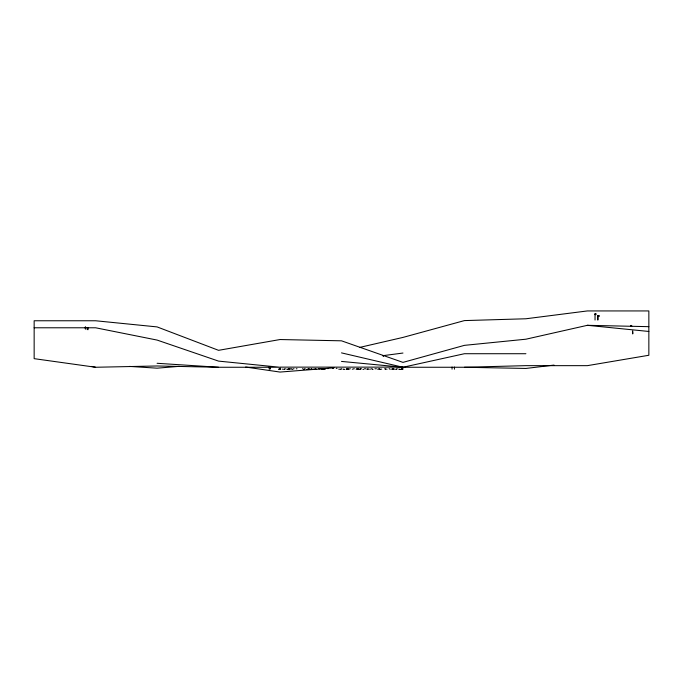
<?xml version="1.0" encoding="UTF-8"?>
<svg xmlns="http://www.w3.org/2000/svg" width="683" height="683" viewBox="0 0 683 683"><rect width="100%" height="100%" fill="white"/><g stroke="black" fill="none" stroke-linecap="round" stroke-linejoin="round"><path stroke-width="1.02" d="M359.941 347.357L402.97 337.411L464.44 320.592L525.91 318.773L587.38 310.936L648.85 310.936L648.85 355.262L587.38 365.653L525.91 365.653L464.44 367.258L402.97 367.258L341.5 361.418M648.85 326.67L587.38 325.313L525.91 339.203L464.44 345.35L402.97 362.383L341.5 340.817L280.03 339.536L218.56 350.328L157.09 326.909L95.62 320.762L34.15 320.762L34.15 358.66L95.62 367.258L157.09 365.977L218.56 367.258L280.03 367.258L218.56 361.111L157.09 340.074L95.62 327.78L34.15 327.78M383.172 355.638L402.97 353.043M554.041 365.089L525.91 368.444L464.44 367.258M179.347 366.336L157.09 368.18L129.531 366.412M334.081 367.838L280.03 372.064L245.649 367.044M595.115 314.59L596.003 314.59L596.003 313.676L595.038 313.676L595.038 320.037M597.796 319.755L597.796 315.512L599.247 315.512L599.247 316.425L597.881 316.425M630.699 325.484L631.673 325.484L631.673 326.389L630.776 326.389L630.853 325.484M87.193 329.676L87.193 327.558M88.064 329.693L88.064 327.575M525.91 353.717L464.44 353.717L402.97 367.258L341.5 352.88M382.821 355.775L383.598 355.775L383.419 356.236L383.172 355.775M280.5 367.13L402.97 367.13M401.963 368.009L402.424 368.009M332.57 368.376L333.27 368.368M336.215 368.368L337.052 368.376M327.541 368.581L328.327 368.589M279.236 368.769L280.645 368.769M284.666 368.769L285.434 368.769M288.593 368.769L290.241 368.769M291.078 368.769L291.846 368.769M293.306 368.769L294.074 368.769M296.251 368.769L297.003 368.769M302.458 368.769L303.064 368.769M304.473 368.769L305.292 368.769M307.956 368.769L308.733 368.769M308.895 368.769L309.519 368.769M314.906 368.769L315.828 368.769M318.611 368.769L319.388 368.769M319.55 368.769L320.182 368.769M322.615 368.769L323.383 368.769M340.954 368.769L341.731 368.769M346.674 368.769L348.27 368.769M349.594 368.769L350.37 368.769M353.598 368.769L354.366 368.769M356.799 368.769L358.601 368.769M359.975 368.769L360.428 368.769M360.769 368.769L361.589 368.769M364.406 368.769L365.815 368.769M371.202 368.769L372.167 368.769M374.907 368.769L376.47 368.769M378.903 368.769L379.731 368.769M384.606 368.769L385.801 368.769M389.037 368.769L389.489 368.769M392.17 368.769L393.767 368.769M396.627 368.769L397.395 368.769M401.963 368.769L402.424 368.769M402.654 368.769L403.115 368.769M311.303 368.982L312.08 368.982M367.599 368.982L368.419 368.982M269.162 369.153L269.162 367.036M278.843 369.153L280.756 369.153M282.429 369.153L283.206 369.153M286.638 369.153L287.415 369.153M288.2 369.153L289.899 369.17M310.406 369.153L311.183 369.153M311.346 369.153L311.969 369.153M313.284 369.153L314.06 369.153M321.275 369.153L322.846 369.153M324.63 369.153L325.398 369.153M338.725 369.153L339.502 369.153M342.934 369.153L343.711 369.153M346.315 369.153L348.526 369.153M352.266 369.153L353.034 369.153M356.048 369.153L357.209 369.153M357.405 369.153L358.208 369.153M366.703 369.153L368.265 369.153M369.58 369.153L370.399 369.153M377.571 369.153L379.133 369.153M380.918 369.153L381.746 369.153M386.621 369.153L387.073 369.153M389.933 369.153L390.386 369.153M391.777 369.153L393.374 369.153M394.39 369.153L395.167 369.153M398.607 369.153L399.376 369.153M401.228 369.153L402.722 369.153M452.052 369.153L452.052 367.036M454.434 369.17L454.434 367.044M278.843 369.366L280.252 369.366M283.974 369.366L284.751 369.366M287.765 369.366L289.857 369.366M291.974 369.366L292.742 369.366M303.559 369.366L304.191 369.366M306.624 369.366L307.401 369.366M315.947 369.366L316.724 369.366M323.298 369.366L324.066 369.366M340.219 369.366L341.048 369.366M344.053 369.366L344.83 369.366M346.691 369.366L347.878 369.366M348.108 369.366L349.039 369.366M357.405 369.366L358.208 369.366M358.925 369.366L360.487 369.366M362.921 369.366L363.74 369.366M372.244 369.366L373.063 369.366M379.586 369.366L380.414 369.366M385.289 369.366L385.741 369.366M392.162 369.366L393.374 369.366M395.944 369.366L396.712 369.366M399.726 369.366L400.494 369.366M401.228 369.366L402.722 369.366M157.09 363.288L218.56 367.258M587.38 325.313L648.85 331.46M91.454 366.43L95.62 367.258M632.731 330.768L632.731 333.944L632.646 331.827M631.237 325.484L631.229 326.389M598.47 315.512L598.47 316.425M598.06 315.512L598.069 316.425M597.881 315.512L597.881 320.054M595.567 313.676L595.567 314.59M595.183 313.676L595.183 314.59M270.033 367.352L270.033 369.17L269.947 367.044M85.392 327.003L85.392 329.121L85.307 327.003"/></g></svg>
